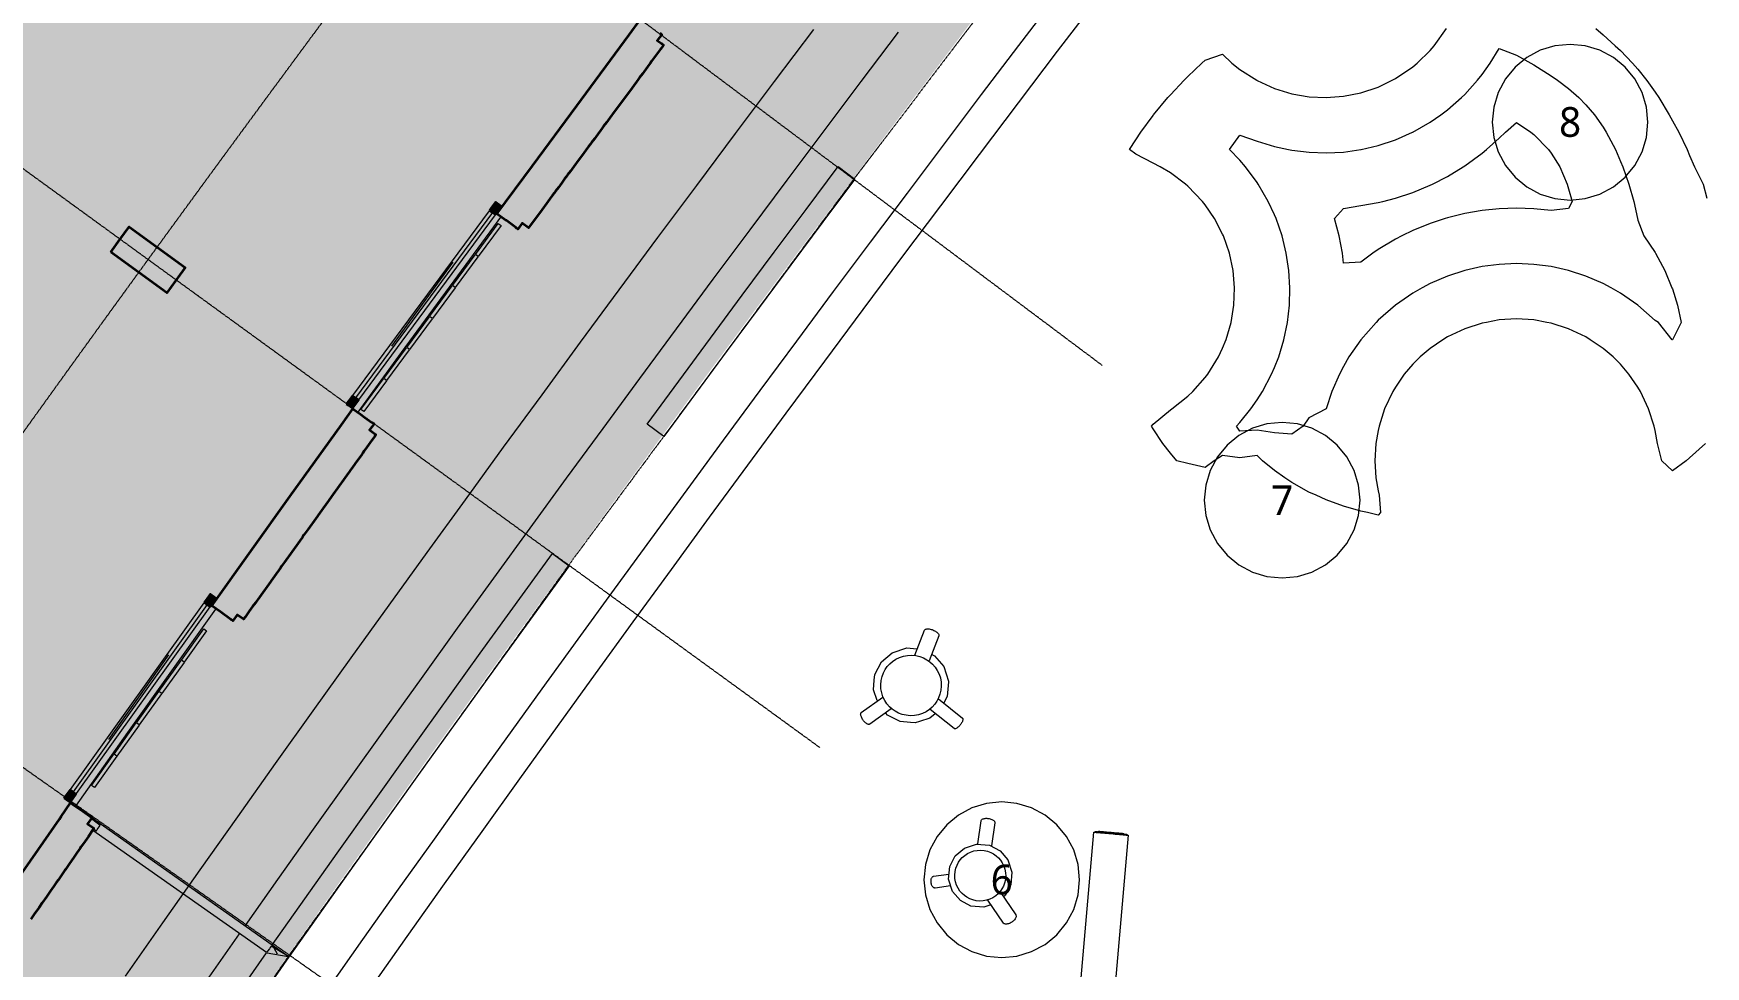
# Model space of a CAD drawing. Header units: millimetres. Extents: x -31757 to 121236, y -27283 to 63658.
# Drawn here: x 46065 to 55729, y 12778 to 18175 of the extents above; entities that cross this region are included whole.
import ezdxf

# ---------------------------------------------------------------- set-up
doc = ezdxf.new("R2010")
doc.units = ezdxf.units.MM
doc.linetypes.add('DASHDOT', pattern=[3.556, 2.54, -0.508, 0, -0.508])
doc.linetypes.add('PHANTOM', pattern=[6.35, 3.175, -0.635, 0.635, -0.635, 0.635, -0.635])
for name, color, linetype, lineweight in [('01_切断（構造・壁）', 7, 'Continuous', 35), ('03_切断（ガラス）', 5, 'Continuous', 13), ('06_部屋の色', 8, 'Continuous', 0), ('10_見えがかり', 7, 'Continuous', 13), ('11_見えがかり（家具）', 8, 'Continuous', 9), ('20_上部（屋根の外形・梁）', 8, 'PHANTOM', 9), ('30_敷地・外構', 8, 'Continuous', 9), ('40_通り芯', 1, 'DASHDOT', 9), ('41_通り芯の符号', 1, 'Continuous', 13), ('50_寸法', 3, 'Continuous', 9)]:
    doc.layers.add(name, color=color, linetype=linetype, lineweight=lineweight)
doc.styles.add('JP', font='NotoSansCJKjp-Regular.otf')

msp = doc.modelspace()

# ---------------------------------------------------------------- hatches: boundary and pattern name
at = {"layer": '01_切断（構造・壁）'}
for points in [[(49645.3, 18207.9), (49684.7, 18178.4), (49684.7, 18178.4), (49684.7, 18178.4), (49692.1, 18172.9), (49696.7, 18169.5), (49696.7, 18169.5), (49696.7, 18169.5), (49671, 18134.6), (49693.2, 18118.2), (49707.2, 18107.9), (49707.2, 18107.9), (49707.2, 18107.9), (49700.3, 18098.6), (49690.7, 18085.5), (49690.7, 18085.5), (49689.4, 18083.8), (49689.4, 18083.8), (49637.9, 18014), (49637.9, 18014), (49631, 18004.7), (49624.3, 17995.7), (49624, 17995.2), (49623.7, 17994.8), (49604.2, 17968.4), (49584.4, 17941.6), (49568.6, 17920.1), (49568.6, 17920.1), (49560, 17908.6), (49550.7, 17896), (49550.7, 17896), (49534.9, 17874.5), (49515.1, 17847.7), (49490.7, 17814.7), (49445.8, 17753.9), (49421.4, 17720.8), (49396.3, 17686.8), (49376.5, 17660), (49360.6, 17638.5), (49360.6, 17638.5), (49352.1, 17626.9), (49342.8, 17614.4), (49342.8, 17614.4), (49327, 17592.9), (49307.2, 17566.1), (49291.3, 17544.6), (49291.3, 17544.6), (49282.8, 17533.1), (49273.5, 17520.5), (49273.5, 17520.5), (49257.7, 17499), (49237.9, 17472.2), (49213.5, 17439.2), (49188.4, 17405.2), (49168.6, 17378.4), (49152.7, 17356.9), (49152.7, 17356.9), (49144.2, 17345.3), (49135.2, 17333.2), (49119.1, 17311.3), (49099.3, 17284.5), (49083.4, 17263), (49083.4, 17263), (49074.9, 17251.4), (49065.6, 17238.9), (49065.6, 17238.9), (49049.8, 17217.4), (49030, 17190.6), (49005.6, 17157.6), (48960.7, 17096.7), (48936.7, 17064.3), (48936.3, 17063.7), (48927, 17051.1), (48927, 17051.1), (48927, 17051.1), (48890.8, 17077.9), (48865, 17043), (48865, 17043), (48865, 17043), (48858.8, 17047.6), (48857.5, 17048.6), (48853, 17051.9), (48853, 17051.9), (48798.5, 17092.1), (48793.9, 17095.5), (48744.4, 17132.1), (48949, 17409.3), (49205.9, 17757.2), (49508.9, 18167.7), (49576.6, 18259.4)], [(48702.2, 17150.8), (48715.4, 17168.6), (48737.9, 17199.1), (48758.2, 17184.1), (48770, 17175.3), (48747.5, 17144.8), (48734.4, 17127), (48714.1, 17142)], [(46512.2, 16910.8), (46564.3, 16982.5), (46618.1, 17056.4), (46941.6, 16821.2), (46911, 16778.9), (46835.8, 16675.6)], [(47875.4, 16030.9), (47888.5, 16048.6), (47910.9, 16078.9), (47931.2, 16063.9), (47943.1, 16055.1), (47920.8, 16025), (47907.8, 16007.4), (47887.3, 16022.2)], [(48021.4, 15925.6), (48021.4, 15925.6), (48021.4, 15925.6), (48021.5, 15925.5), (48033.6, 15916.8), (48033.6, 15916.8), (48033.6, 15916.8), (48008.4, 15881.6), (48030.8, 15865.5), (48045, 15855.4), (48045, 15855.4), (48045, 15855.4), (48038.2, 15845.9), (48011.9, 15809.2), (47992.6, 15782.2), (47977, 15760.4), (47977, 15760.4), (47970.2, 15751), (47968.2, 15748.2), (47963.1, 15741.1), (47962.6, 15740.3), (47924.6, 15687.3), (47907, 15662.7), (47900.6, 15653.8), (47891.6, 15641.1), (47891.6, 15641.1), (47876, 15619.3), (47856.6, 15592.3), (47832.7, 15558.9), (47788.7, 15497.4), (47769.9, 15471.2), (47764.7, 15463.9), (47755.6, 15451.2), (47755.6, 15451.2), (47740.1, 15429.5), (47720.7, 15402.4), (47696.7, 15369), (47652.7, 15307.5), (47636.6, 15284.9), (47628.8, 15274.1), (47619.7, 15261.4), (47619.7, 15261.4), (47604.1, 15239.6), (47584.8, 15212.6), (47560.8, 15179.1), (47516.8, 15117.6), (47499.4, 15093.4), (47492.9, 15084.2), (47483.8, 15071.5), (47483.8, 15071.5), (47468.2, 15049.7), (47448.8, 15022.7), (47424.9, 14989.3), (47380.9, 14927.8), (47362.3, 14901.9), (47356.9, 14894.3), (47347.8, 14881.6), (47347.8, 14881.6), (47332.3, 14859.9), (47312.9, 14832.8), (47289, 14799.4), (47279.9, 14786.7), (47243.3, 14812.9), (47218, 14777.6), (47211.7, 14782.2), (47207.1, 14785.4), (47205.8, 14786.3), (47205.8, 14786.3), (47205.8, 14786.3), (47205.8, 14786.3), (47146.1, 14829.1), (47096.1, 14864.9), (47548, 15496.2), (47775.7, 15814.3), (47845, 15911.1), (47911.6, 16004.1), (47956.3, 15972.2), (47981.4, 15954.2), (48021.4, 15925.6), (48021.4, 15925.6)], [(47053.7, 14883), (47066.5, 14901), (47088.6, 14931.8), (47109.1, 14917.1), (47121.1, 14908.5), (47099.1, 14877.7), (47086.2, 14859.7), (47065.7, 14874.4)], [(46398.1, 13642.3), (46402.9, 13639), (46402.9, 13639), (46402.9, 13639), (46378.1, 13603.4), (46415.1, 13577.7), (46408.5, 13568.2), (46382.8, 13531.1), (46363.8, 13503.8), (46348.6, 13481.8), (46348.6, 13481.8), (46342, 13472.3), (46335.5, 13463), (46335.4, 13462.9), (46334.9, 13462.1), (46316.2, 13435.2), (46304.4, 13418.1), (46297.3, 13407.9), (46273.8, 13374.1), (46249.7, 13339.4), (46247.2, 13335.8), (46230.7, 13312), (46215.5, 13290.1), (46215.5, 13290.1), (46207.3, 13278.2), (46198.4, 13265.4), (46198.4, 13265.4), (46183.2, 13243.5), (46164.2, 13216.1), (46140.7, 13182.3), (46116.6, 13147.6), (46097.6, 13120.2), (46074.2, 13086.5), (46050.1, 13051.7), (46036.1, 13031.6), (46031.1, 13024.4), (46015.9, 13002.4), (46015.9, 13002.4), (46007.6, 12990.6), (45998.7, 12977.8), (45998.7, 12977.8), (45983.5, 12955.8), (45964.5, 12928.5), (45941.1, 12894.7), (45917, 12859.9), (45914.7, 12856.6), (45898, 12832.6), (45882.8, 12810.6), (45882.8, 12810.6), (45874.6, 12798.8), (45865.7, 12786), (45865.7, 12786), (45850.4, 12764), (45831.5, 12736.7), (45816.2, 12714.8), (45816.2, 12714.8), (45814, 12711.5), (45808, 12702.9), (45783.9, 12668.2), (45764.9, 12640.8), (45741.5, 12607), (45717.3, 12572.3), (45702, 12550.1), (45698.4, 12544.9), (45683.1, 12523), (45683.1, 12523), (45674.9, 12511.2), (45666, 12498.3), (45666, 12498.3), (45666, 12498.3), (45629.1, 12524), (45604.3, 12488.4), (45597.9, 12492.8), (45592, 12496.9), (45592, 12496.9), (45592, 12496.9), (45592, 12496.9), (45531.7, 12538.8), (45481.1, 12573.9), (45924.1, 13212.2), (46215.1, 13631.5), (46225.3, 13646.2), (46280.2, 13725.3), (46280.2, 13725.3), (46280.2, 13725.3), (46290.7, 13717.9), (46350.4, 13675.9), (46390.5, 13647.5)], [(46243.7, 13751.6), (46256.6, 13769.6), (46278.6, 13800.4), (46299.2, 13785.7), (46311.2, 13777.1), (46289.1, 13746.3), (46276.2, 13728.4), (46255.7, 13743.1)]]:
    msp.add_hatch(color=7, dxfattribs=at).paths.add_polyline_path(points)
at = {"layer": '06_部屋の色', "true_color": 0xd8ccb8}
msp.add_hatch(color=8, dxfattribs=at).paths.add_polyline_path([(46090.2, 13394.3), (46610.4, 14131.8), (47134.1, 14866.8), (47661.3, 15599.3), (48191.9, 16329.3), (48725.9, 17056.8), (49263.4, 17781.8), (49804.3, 18504.2), (50348.5, 19224.1), (50896.2, 19941.4), (51447.2, 20656.2), (52001.6, 21368.3), (52559.4, 22077.8), (53120.5, 22784.7), (53684.9, 23488.9), (54252.6, 24190.4), (54823.6, 24889.3), (55397.9, 25585.4), (55975.5, 26278.9), (56556.3, 26969.6), (57140.4, 27657.6), (57727.8, 28342.8), (58318.3, 29025.2), (58912.1, 29704.9), (59509, 30381.7), (60109.2, 31055.7), (60712.5, 31726.9), (61318.9, 32395.3), (61928.6, 33060.7), (62541.3, 33723.3), (63157.1, 34383), (63776.1, 35039.8), (64398.1, 35693.7), (65023.3, 36344.6), (65651.4, 36992.6), (66282.7, 37637.6), (66916.9, 38279.6), (67554.2, 38918.6), (68194.5, 39554.6), (68837.8, 40187.6), (69484, 40817.5), (70133.2, 41444.4), (70785.4, 42068.3), (71440.5, 42689), (72098.5, 43306.7), (72759.4, 43921.2), (73423.2, 44532.7), (74089.9, 45140.9), (75098.3, 44030.5), (74436.8, 43427), (73778.2, 42820.3), (73122.5, 42210.6), (72469.6, 41597.8), (71819.7, 40981.9), (71172.6, 40363), (70528.5, 39741), (69887.3, 39116), (69249.1, 38487.9), (68613.8, 37856.9), (67981.5, 37222.9), (67352.2, 36585.9), (66726, 35945.9), (66102.7, 35303), (65482.5, 34657.2), (64865.3, 34008.5), (64251.2, 33356.8), (63640.2, 32702.3), (63032.2, 32044.9), (62427.4, 31384.7), (61825.7, 30721.6), (61227.1, 30055.6), (60631.7, 29386.9), (60039.4, 28715.3), (59450.3, 28041), (58864.3, 27363.9), (58281.6, 26684.1), (57702.1, 26001.5), (57125.8, 25316.2), (56552.7, 24628.2), (55982.9, 23937.5), (55416.4, 23244.1), (54853.1, 22548), (54293.1, 21849.3), (53736.4, 21148), (53183.1, 20444), (52633, 19737.5), (52086.3, 19028.4), (51542.9, 18316.7), (51002.9, 17602.4), (50466.3, 16885.6), (49933, 16166.3), (49403.2, 15444.5), (48876.7, 14720.2), (48353.7, 13993.4), (47834.1, 13264.2), (47317.9, 12532.5), (46805.2, 11798.4), (46296, 11061.9), (45790.2, 10323), (45287.9, 9581.8), (44789.2, 8838.1), (44293.9, 8092.2), (43802.2, 7343.9), (43313.9, 6593.3), (42829.3, 5840.4), (42348.2, 5085.2), (41870.6, 4327.7), (41396.6, 3568.1), (40122.1, 4359.1), (40599.9, 5124.8), (41081.2, 5888.2), (41566.1, 6649.3), (42054.6, 7408.1), (42546.7, 8164.7), (43042.3, 8918.9), (43541.5, 9670.8), (44044.2, 10420.3), (44550.4, 11167.4), (45060.2, 11912.1), (45573.4, 12654.4)])
at = {"layer": '06_部屋の色', "true_color": 0xe9dfcf}
for points in [[(48772.1, 17111.3), (47939.9, 15984), (47911.6, 16004.6), (36859.8, 24039.7), (38643.3, 26455.5), (49576.4, 18259.6), (48744, 17132.1)], [(46308.5, 13705.3), (46279.9, 13725.5), (35111.7, 21598), (36859.8, 24039.7), (47911.6, 16004.6), (47095.8, 14865), (47124.2, 14844.7)], [(45509.6, 12554.2), (44710.7, 11403), (33399.6, 19131), (35111.7, 21598), (46279.9, 13725.5), (45480.9, 12574.1)], [(48772.1, 17111.3), (47939.9, 15984), (47911.6, 16004.6), (46726.6, 16866.1), (48404.2, 19138.3), (49576.4, 18259.6), (48744, 17132.1)], [(46308.5, 13705.3), (46279.9, 13725.5), (45082.5, 14569.6), (46726.6, 16866.1), (47911.6, 16004.6), (47095.8, 14865), (47124.2, 14844.7)], [(45509.6, 12554.2), (44710.7, 11403), (43472.2, 12249.2), (45082.5, 14569.6), (46279.9, 13725.5), (45480.9, 12574.1)]]:
    msp.add_hatch(color=8, dxfattribs=at).paths.add_polyline_path(points)
at = {"layer": '06_部屋の色', "true_color": 0xc5de9a}
msp.add_hatch(color=8, dxfattribs=at).paths.add_polyline_path([(37644.8, 22054.2), (37912.5, 22425.8), (38180.9, 22796.8), (38315, 22981.2), (38450.2, 23167.2), (38720.4, 23537), (38991.3, 23906.2), (39263.1, 24274.8), (39535.7, 24642.8), (39809.2, 25010.1), (40083.5, 25376.9), (45089.1, 21624.5), (48404.9, 19138.8), (48144.6, 18790.8), (47885.2, 18442.2), (47626.5, 18093), (47368.6, 17743.3), (47111.5, 17393), (46855.1, 17042.1), (46729.7, 16869.6), (46726.8, 16865.6), (46726.8, 16865.6), (46599.6, 16690.6), (46344.9, 16338.6), (46090.9, 15986), (45837.8, 15632.8), (45585.4, 15279), (45333.9, 14924.7), (45083.1, 14569.8), (45083.1, 14569.8), (39478.8, 18520.2), (36582.7, 20561.7), (36582.7, 20561.7), (36847, 20935.7), (37112.1, 21309.1), (37378, 21682)])

# ---------------------------------------------------------------- linework, layer by layer
at = {"layer": '01_切断（構造・壁）'}
for points in [[(49684.7, 18178.4), (49692.1, 18172.9), (49696.7, 18169.5), (49696.7, 18169.5), (49696.7, 18169.5), (49671, 18134.6), (49693.2, 18118.2), (49707.2, 18107.9), (49707.2, 18107.9), (49707.2, 18107.9), (49700.3, 18098.6), (49690.7, 18085.5), (49690.7, 18085.5), (49689.4, 18083.8), (49689.4, 18083.8), (49637.9, 18014), (49637.9, 18014), (49631, 18004.7), (49624.3, 17995.7), (49624, 17995.2), (49623.7, 17994.8), (49604.2, 17968.4), (49584.4, 17941.6), (49568.6, 17920.1), (49568.6, 17920.1), (49560, 17908.6), (49550.7, 17896), (49550.7, 17896), (49534.9, 17874.5), (49515.1, 17847.7), (49490.7, 17814.7), (49445.8, 17753.9), (49421.4, 17720.8), (49396.3, 17686.8), (49376.5, 17660), (49360.6, 17638.5), (49360.6, 17638.5), (49352.1, 17626.9), (49342.8, 17614.4), (49342.8, 17614.4), (49327, 17592.9), (49307.2, 17566.1), (49291.3, 17544.6), (49291.3, 17544.6), (49282.8, 17533.1), (49273.5, 17520.5), (49273.5, 17520.5), (49257.7, 17499), (49237.9, 17472.2), (49213.5, 17439.2), (49188.4, 17405.2), (49168.6, 17378.4), (49152.7, 17356.9), (49152.7, 17356.9), (49144.2, 17345.3), (49135.2, 17333.2), (49119.1, 17311.3), (49099.3, 17284.5), (49083.4, 17263), (49083.4, 17263), (49074.9, 17251.4), (49065.6, 17238.9), (49065.6, 17238.9), (49049.8, 17217.4), (49030, 17190.6), (49005.6, 17157.6), (48960.7, 17096.7), (48936.7, 17064.3), (48936.3, 17063.7), (48927, 17051.1), (48927, 17051.1), (48927, 17051.1), (48890.8, 17077.9), (48865, 17043), (48865, 17043), (48865, 17043), (48858.8, 17047.6), (48857.5, 17048.6), (48853, 17051.9), (48853, 17051.9), (48798.5, 17092.1), (48793.9, 17095.5), (48744.4, 17132.1), (48949, 17409.3), (49205.9, 17757.2), (49508.9, 18167.7), (49576.6, 18259.4)], [(48702.2, 17150.8), (48715.4, 17168.6), (48737.9, 17199.1), (48758.2, 17184.1), (48770, 17175.3), (48747.5, 17144.8), (48734.4, 17127), (48714.1, 17142), (48702.2, 17150.8)], [(46512.2, 16910.8), (46564.3, 16982.5), (46618.1, 17056.4), (46941.6, 16821.2), (46911, 16778.9), (46835.8, 16675.6), (46512.2, 16910.8)], [(47875.4, 16030.9), (47888.5, 16048.6), (47910.9, 16078.9), (47931.2, 16063.9), (47943.1, 16055.1), (47920.8, 16025), (47907.8, 16007.4), (47887.3, 16022.2), (47875.4, 16030.9)], [(48021.4, 15925.6), (48021.4, 15925.6), (48021.4, 15925.6), (48021.5, 15925.5), (48033.6, 15916.8), (48033.6, 15916.8), (48033.6, 15916.8), (48008.4, 15881.6), (48030.8, 15865.5), (48045, 15855.4), (48045, 15855.4), (48045, 15855.4), (48038.2, 15845.9), (48011.9, 15809.2), (47992.6, 15782.2), (47977, 15760.4), (47977, 15760.4), (47970.2, 15751), (47968.2, 15748.2), (47963.1, 15741.1), (47962.6, 15740.3), (47924.6, 15687.3), (47907, 15662.7), (47900.6, 15653.8), (47891.6, 15641.1), (47891.6, 15641.1), (47876, 15619.3), (47856.6, 15592.3), (47832.7, 15558.9), (47788.7, 15497.4), (47769.9, 15471.2), (47764.7, 15463.9), (47755.6, 15451.2), (47755.6, 15451.2), (47740.1, 15429.5), (47720.7, 15402.4), (47696.7, 15369), (47652.7, 15307.5), (47636.6, 15284.9), (47628.8, 15274.1), (47619.7, 15261.4), (47619.7, 15261.4), (47604.1, 15239.6), (47584.8, 15212.6), (47560.8, 15179.1), (47516.8, 15117.6), (47499.4, 15093.4), (47492.9, 15084.2), (47483.8, 15071.5), (47483.8, 15071.5), (47468.2, 15049.7), (47448.8, 15022.7), (47424.9, 14989.3), (47380.9, 14927.8), (47362.3, 14901.9), (47356.9, 14894.3), (47347.8, 14881.6), (47347.8, 14881.6), (47332.3, 14859.9), (47312.9, 14832.8), (47289, 14799.4), (47279.9, 14786.7), (47243.3, 14812.9), (47218, 14777.6), (47211.7, 14782.2), (47207.1, 14785.4), (47205.8, 14786.3), (47205.8, 14786.3), (47205.8, 14786.3), (47205.8, 14786.3), (47146.1, 14829.1), (47096.1, 14864.9), (47548, 15496.2), (47775.7, 15814.3), (47845, 15911.1), (47911.6, 16004.1), (47956.3, 15972.2), (47981.4, 15954.2), (48021.4, 15925.6), (48021.4, 15925.6), (48021.4, 15925.6)], [(47053.7, 14883), (47066.5, 14901), (47088.6, 14931.8), (47109.1, 14917.1), (47121.1, 14908.5), (47099.1, 14877.7), (47086.2, 14859.7), (47065.7, 14874.4), (47053.7, 14883)], [(45924.1, 13212.2), (46215.1, 13631.5), (46225.3, 13646.2), (46280.2, 13725.3), (46280.2, 13725.3), (46280.2, 13725.3), (46290.7, 13717.9), (46350.4, 13675.9), (46390.5, 13647.5), (46398.1, 13642.3)], [(46243.7, 13751.6), (46256.6, 13769.6), (46278.6, 13800.4), (46299.2, 13785.7), (46311.2, 13777.1), (46289.1, 13746.3), (46276.2, 13728.4), (46255.7, 13743.1), (46243.7, 13751.6)], [(46398.1, 13642.3), (46402.9, 13639), (46402.9, 13639), (46402.9, 13639), (46378.1, 13603.4), (46415.1, 13577.7), (46408.5, 13568.2), (46382.8, 13531.1), (46363.8, 13503.8), (46348.6, 13481.8), (46348.6, 13481.8), (46342, 13472.3), (46335.5, 13463), (46335.4, 13462.9), (46334.9, 13462.1), (46316.2, 13435.2), (46304.4, 13418.1), (46297.3, 13407.9), (46273.8, 13374.1), (46249.7, 13339.4), (46247.2, 13335.8), (46230.7, 13312), (46215.5, 13290.1), (46215.5, 13290.1), (46207.3, 13278.2), (46198.4, 13265.4), (46198.4, 13265.4), (46183.2, 13243.5), (46164.2, 13216.1), (46140.7, 13182.3), (46116.6, 13147.6), (46097.6, 13120.2), (46074.2, 13086.5), (46050.1, 13051.7)]]:
    msp.add_lwpolyline(points, dxfattribs=at)
at = {"layer": '03_切断（ガラス）'}
for points in [[(48718.3, 17138.9), (47927, 16067.1)], [(48137.1, 16367.2), (48314.3, 16609.2), (48491.5, 16851.2)], [(47069.9, 14871.4), (46295, 13788.9)], [(46500.1, 14091.6), (46674, 14336.2), (46847.8, 14580.8)]]:
    msp.add_lwpolyline(points, dxfattribs=at)
at = {"layer": '10_見えがかり'}
for points in [[(51974.1, 18388.3), (51758.4, 18104.8), (51543.2, 17821), (51328.6, 17536.7), (51114.5, 17252.1), (50901, 16967), (50688, 16681.6), (50475.5, 16395.7), (50263.6, 16109.5), (50052.2, 15822.8), (49841.3, 15535.8), (49631, 15248.4), (49421.2, 14960.5), (49212, 14672.3), (49003.3, 14383.7), (48795.1, 14094.7), (48587.5, 13805.3), (48380.4, 13515.5), (48173.9, 13225.3), (47967.9, 12934.7), (47762.5, 12643.8)], [(49781, 16466.1), (49993.6, 16753.2), (50206.8, 17040), (50420.5, 17326.3), (50634.7, 17612.3), (50849.4, 17897.8), (51064.7, 18183)], [(47912.1, 16080.5), (48701, 17149.2)], [(47941.7, 15985.1), (48191.9, 16329.3), (48725.9, 17056.8), (48767.3, 17112.7)], [(48733.2, 17125.4), (47944.2, 16056.7)], [(48619.7, 16895.9), (48752, 17075.1), (48768.1, 17063.2), (48635.8, 16884), (48619.7, 16895.9)], [(48487.4, 16716.6), (48618.5, 16894.3)], [(48634.6, 16882.4), (48503.5, 16704.8), (48487.4, 16716.6)], [(48355, 16537.4), (48486.2, 16715)], [(48502.3, 16703.2), (48371.1, 16525.5), (48355, 16537.4)], [(48222.7, 16358.2), (48353.9, 16535.8)], [(47290.5, 13015.5), (47478.1, 13281.3), (47684.8, 13572.8), (47891.9, 13863.8), (48099.7, 14154.6), (48307.9, 14444.9), (48516.7, 14734.8), (48726.1, 15024.3), (48936, 15313.5), (49146.4, 15602.2), (49357.4, 15890.6), (49569, 16178.5), (49781, 16466.1)], [(48370, 16523.9), (48238.8, 16346.3), (48222.7, 16358.2)], [(48090.4, 16179), (48221.5, 16356.6)], [(48237.6, 16344.7), (48106.5, 16167.1), (48090.4, 16179)], [(47958.1, 15999.7), (48089.2, 16177.4)], [(48105.3, 16165.5), (47974.2, 15987.9), (47958.1, 15999.7)], [(46279.8, 13802.1), (47052.5, 14881.4)], [(46310.4, 13706.5), (46610.4, 14131.8), (47119.2, 14845.9)], [(47085, 14858.1), (46312.3, 13778.8)], [(46920.4, 14550.8), (47050, 14731.9), (47066.3, 14720.3), (46936.6, 14539.1), (46920.4, 14550.8)], [(51158.5, 14579.3), (51215.4, 14723.5), (51216.5, 14725.5), (51218.4, 14727.3), (51220.9, 14728.9)], [(51220.9, 14728.9), (51224.1, 14730.1), (51228, 14730.9), (51232.5, 14731.2), (51237.4, 14731.1), (51242.6, 14730.6), (51248.1, 14729.6), (51253.5, 14728.3), (51258.8, 14726.7), (51263.8, 14724.8), (51268.7, 14722.7), (51273.7, 14720.3), (51278.6, 14717.6), (51283.2, 14714.6), (51287.4, 14711.4), (51291, 14708.1), (51294.1, 14704.8), (51296.4, 14701.6), (51297.9, 14698.5), (51298.7, 14695.6), (51298.8, 14693.1), (51298.3, 14690.8), (51241.4, 14546.7)], [(50966.2, 14540), (51028.3, 14593.4), (51112.5, 14621.1), (51170.8, 14615.8)], [(46790.7, 14369.6), (46919.2, 14549.1)], [(46935.5, 14537.5), (46806.9, 14358), (46790.7, 14369.6)], [(50940.9, 14316), (50920.1, 14379.2), (50925.1, 14433.7), (50928.2, 14467.5), (50966.2, 14540)], [(50988.2, 14495.6), (51000.3, 14512.9), (51014.4, 14528.6), (51031, 14543), (51050, 14555.7), (51071.1, 14566), (51093.7, 14573.5), (51117.4, 14577.8), (51141.5, 14578.9), (51165.3, 14576.7), (51188.1, 14571.4), (51209.5, 14563.4), (51228.9, 14553), (51246.2, 14540.9), (51261.9, 14526.8), (51276.3, 14510.2), (51288.9, 14491.2), (51299.2, 14470.1), (51306.7, 14447.5), (51311.1, 14423.8), (51312.2, 14399.7), (51310, 14375.9), (51304.7, 14353.1), (51296.6, 14331.7), (51286.3, 14312.3), (51274.2, 14295), (51260.1, 14279.3), (51243.5, 14264.9), (51224.5, 14252.3), (51203.4, 14242), (51180.8, 14234.5), (51157.1, 14230.1), (51133, 14229), (51109.2, 14231.2), (51086.4, 14236.5), (51065, 14244.6), (51045.6, 14254.9), (51028.3, 14267), (51012.6, 14281.1), (50998.2, 14297.7), (50985.5, 14316.7), (50975.2, 14337.8), (50967.7, 14360.4), (50963.4, 14384.2), (50962.3, 14408.2), (50964.5, 14432), (50969.8, 14454.8), (50977.8, 14476.2), (50988.2, 14495.6)], [(51257.9, 14583), (51273.3, 14575), (51326.7, 14512.9), (51354.3, 14428.7), (51353.9, 14423.9), (51346.3, 14340.4), (51327, 14303.6)], [(46661, 14188.5), (46789.5, 14368)], [(46805.8, 14356.4), (46677.3, 14176.8), (46661, 14188.5)], [(50848.4, 14246.4), (50850, 14247.9), (50973.4, 14337.1)], [(51295.9, 14326.1), (51434.9, 14214.5), (51436.1, 14213.2), (51436.9, 14211.4), (51437.3, 14209.1), (51437.2, 14206.3), (51436.6, 14203), (51435.6, 14199.4), (51434.1, 14195.5), (51432.1, 14191.4), (51429.8, 14187.2), (51427.2, 14183.1), (51424.5, 14179.2), (51421.7, 14175.5), (51418.7, 14171.9), (51415.4, 14168.4), (51412, 14165), (51408.4, 14161.9), (51404.8, 14159.1), (51401.3, 14156.7), (51398, 14154.9), (51394.9, 14153.7), (51392.2, 14153), (51389.9, 14152.9), (51388, 14153.3), (51386.5, 14154.1), (51247.5, 14265.8)], [(51022.6, 14269.4), (50899, 14180.1), (50897.1, 14179.1), (50894.8, 14178.6), (50892.1, 14178.7), (50889, 14179.4), (50885.5, 14180.8), (50881.9, 14182.8), (50878, 14185.4), (50874.2, 14188.5), (50870.4, 14192), (50866.8, 14195.8), (50863.4, 14199.8), (50860.4, 14203.8), (50857.5, 14207.9), (50854.8, 14212.4), (50852.3, 14217), (50850.2, 14221.7), (50848.4, 14226.3), (50847.2, 14230.7), (50846.4, 14234.9), (50846.2, 14238.6), (50846.5, 14241.8), (50847.3, 14244.4), (50848.4, 14246.4)], [(51276.1, 14240.3), (51246.2, 14214.6), (51186.9, 14195.1), (51162, 14186.9), (51134.1, 14189.4), (51073.7, 14194.9), (51001.2, 14233), (50991.4, 14244.4)], [(46531.3, 14007.3), (46659.8, 14186.9)], [(46676.1, 14175.2), (46547.6, 13995.7), (46531.3, 14007.3)], [(46401.6, 13826.2), (46530.1, 14005.7)], [(46546.4, 13994.1), (46417.9, 13814.5), (46401.6, 13826.2)], [(51523.4, 13488.1), (51542.5, 13621.4), (51543.2, 13623.6), (51544.4, 13625.9), (51546.3, 13628), (51548.9, 13630), (51552.2, 13631.7), (51556.1, 13633.2), (51560.4, 13634.3), (51565.1, 13635.1), (51570.1, 13635.5), (51575.1, 13635.6), (51580, 13635.3), (51584.8, 13634.8), (51589.5, 13634), (51594.4, 13632.8), (51599.2, 13631.3), (51603.8, 13629.6), (51608.1, 13627.5), (51611.9, 13625.2), (51615.2, 13622.7), (51617.9, 13620.1), (51619.8, 13617.4), (51621.1, 13614.8), (51621.6, 13612.3), (51621.6, 13610), (51602.3, 13476.1)], [(52081.3, 12270.1), (52193.8, 13555.2), (52194.5, 13555.1), (52196.8, 13555), (52200.8, 13554.7), (52206.5, 13554.2)], [(52201.9, 13556.6), (52202.2, 13559.4), (52202.9, 13559.4), (52205, 13559.3)], [(52205, 13559.3), (52208.6, 13559), (52213.9, 13558.6), (52220.8, 13558), (52229.1, 13557.3), (52238.6, 13556.5), (52249, 13555.6), (52260.1, 13554.7), (52271.5, 13553.7), (52282.8, 13552.7), (52293.9, 13551.7), (52304.9, 13550.8), (52316.2, 13549.8), (52327.6, 13548.8), (52338.7, 13547.8), (52349.2, 13546.8), (52358.7, 13546), (52367, 13545.2), (52373.8, 13544.6), (52379.1, 13544.1), (52382.7, 13543.7), (52384.8, 13543.5), (52385.5, 13543.4), (52385.2, 13540.5)], [(52206.5, 13554.2), (52214, 13553.6), (52223, 13552.8), (52233.3, 13552), (52244.7, 13551), (52256.8, 13550), (52269.1, 13548.9), (52281.4, 13547.8), (52293.4, 13546.8), (52305.4, 13545.7), (52317.8, 13544.6), (52330.1, 13543.5), (52342.2, 13542.5), (52353.5, 13541.4), (52363.9, 13540.5), (52372.9, 13539.7), (52380.3, 13539), (52386, 13538.5), (52390, 13538.1), (52392.3, 13537.8), (52393, 13537.7), (52280.5, 12252.6)], [(52221.5, 13559.8), (52221.5, 13560.8), (52223.2, 13560.7), (52226.1, 13560.5), (52230.4, 13560.1), (52235.8, 13559.7), (52242.4, 13559.1), (52250, 13558.5), (52258.4, 13557.8), (52267.2, 13557), (52276.3, 13556.2), (52285.3, 13555.4), (52294.1, 13554.7), (52302.9, 13553.9), (52312, 13553.1), (52321, 13552.3), (52329.9, 13551.5), (52338.2, 13550.7), (52345.8, 13550.1), (52352.4, 13549.5), (52357.9, 13548.9), (52362.1, 13548.6), (52365, 13548.3), (52366.7, 13548.1), (52366.6, 13547.1)], [(51598.3, 13134.4), (51558, 13121.1), (51483.7, 13127.9), (51422.6, 13159.9), (51377.7, 13212.2), (51354.4, 13283.1), (51361.1, 13357.4), (51393.2, 13418.5), (51445.5, 13463.4)], [(51411.8, 13381), (51422, 13395.6), (51433.8, 13408.8), (51447.8, 13420.9), (51463.8, 13431.5), (51481.5, 13440.2), (51500.6, 13446.5), (51520.5, 13450.2), (51540.8, 13451.1), (51560.8, 13449.2), (51580, 13444.8), (51597.9, 13438), (51614.3, 13429.3), (51628.8, 13419.1), (51642, 13407.3), (51654.2, 13393.3), (51664.8, 13377.3), (51673.4, 13359.6), (51679.8, 13340.5), (51683.4, 13320.6), (51684.3, 13300.3), (51682.5, 13280.4), (51678, 13261.1), (51671.3, 13243.2), (51662.6, 13226.8), (51652.4, 13212.3), (51640.5, 13199.1), (51626.5, 13187), (51610.6, 13176.3), (51592.9, 13167.7), (51573.8, 13161.4), (51553.8, 13157.7), (51533.6, 13156.8), (51513.6, 13158.6), (51494.4, 13163.1), (51476.4, 13169.9), (51460.1, 13178.5), (51445.5, 13188.7), (51432.3, 13200.6), (51420.2, 13214.6), (51409.6, 13230.6), (51400.9, 13248.3), (51394.6, 13267.3), (51390.9, 13287.3), (51390, 13307.5), (51391.9, 13327.5), (51396.3, 13346.7), (51403.1, 13364.7), (51411.8, 13381)], [(51445.5, 13463.4), (51516.4, 13486.8), (51590.7, 13480), (51590.7, 13480), (51651.7, 13447.9), (51696.7, 13395.7), (51696.7, 13395.7), (51720, 13324.8), (51713.2, 13250.4), (51681.2, 13189.4), (51673.4, 13182.7)], [(51256.5, 13251.3), (51255.1, 13255.5), (51254.1, 13259.6), (51253.4, 13263.7), (51252.9, 13267.8), (51252.8, 13272.1), (51252.9, 13276.4), (51253.4, 13280.7), (51254.2, 13284.8), (51255.4, 13288.6), (51256.9, 13291.9), (51258.6, 13294.8), (51260.6, 13297), (51262.7, 13298.7), (51264.9, 13299.8), (51267.1, 13300.4), (51355.1, 13312.9)], [(51364.9, 13244.7), (51276.7, 13232.2), (51274.5, 13232.2), (51272.1, 13232.6), (51269.6, 13233.7), (51267.1, 13235.3), (51264.6, 13237.6), (51262.2, 13240.4), (51260, 13243.7), (51258.1, 13247.4), (51256.5, 13251.3)], [(51652.7, 13209.6), (51742.5, 13077.2), (51743.8, 13074.8), (51744.5, 13072), (51744.6, 13068.8), (51744, 13065.2), (51742.8, 13061.4), (51740.9, 13057.3), (51738.4, 13053.2), (51735.3, 13049.1), (51731.7, 13045.2), (51727.8, 13041.5), (51723.7, 13038.1), (51719.6, 13035.1), (51715.2, 13032.3), (51710.6, 13029.8), (51705.7, 13027.5), (51700.8, 13025.7), (51695.8, 13024.3), (51691, 13023.5), (51686.6, 13023.2), (51682.5, 13023.5), (51679, 13024.3), (51676.1, 13025.6), (51673.7, 13027.3), (51672, 13029.3), (51582, 13162)], [(42603.5, 5694.3), (42848.1, 6411.3), (43072.1, 6772.4), (43266.5, 7072.2), (43461.5, 7371.6), (43657, 7670.6), (43853.1, 7969.3), (44049.8, 8267.6), (44247, 8565.5), (44444.8, 8863.1), (44643.1, 9160.3), (44842, 9457.1), (45041.5, 9753.5), (45241.5, 10049.6), (45442.1, 10345.3), (45643.2, 10640.6), (45844.9, 10935.5), (46047.1, 11230.1), (46249.9, 11524.3), (46453.2, 11818), (46657.1, 12111.5), (46861.5, 12404.5), (47066.5, 12697.1), (47256.1, 12966.7)]]:
    msp.add_lwpolyline(points, dxfattribs=at)
at = {"layer": '11_見えがかり（家具）'}
for points in [[(49794.7, 16164.1), (49978.3, 16412.8), (50162.3, 16661.2), (50346.7, 16909.3), (50531.6, 17157.1), (50716.8, 17404.6), (50812.8, 17332.6), (50627.7, 17085.3), (50443, 16837.6), (50258.7, 16589.7), (50074.8, 16341.5), (49891.3, 16092.9), (49708.2, 15844.1), (49611.5, 15915.1), (49794.7, 16164.1)], [(47446, 12905.9), (47819.8, 13434.2), (48232.5, 14013.2), (48647.4, 14590.6), (49064.4, 15166.4)], [(49064.4, 15166.4), (49161.4, 15095.8), (48744.7, 14520.4), (48330.1, 13943.3), (47917.7, 13364.7), (47544.1, 12836.8)], [(46414.1, 13572.8), (46429, 13563.3), (46434.4, 13570.9), (46439.8, 13578.5), (46445.2, 13586.1), (46450.5, 13593.8), (46400.6, 13632.3)], [(46404.4, 13637.7), (47543, 12835.1), (47439.6, 12896.7), (47434.2, 12889.1), (47428.9, 12881.5), (47418.2, 12866.4), (47413.1, 12858.6), (46409.3, 13565.8)], [(47541.8, 12833.5), (46167.2, 10856.9), (46068.3, 10924.8), (47412, 12856.9)], [(47415.3, 12858.2), (47537.4, 12836.1)], [(47476.6, 12849.1), (47456.3, 12884.4)]]:
    msp.add_lwpolyline(points, dxfattribs=at)
at = {"layer": '20_上部（屋根の外形・梁）'}
msp.add_lwpolyline([(59547, 28144.1), (57736.8, 26034.3), (57736.5, 26034), (55957.3, 23897.9), (55957, 23897.5), (54209.3, 21735.7), (54209.1, 21735.4), (52493.2, 19548.2), (52492.9, 19547.8), (50809.2, 17335.7), (50809, 17335.4), (49157.8, 15098.8), (49157.6, 15098.5), (47539.3, 12838.1), (47539.1, 12837.7), (45954.1, 10553.9)], dxfattribs=at)
at = {"layer": '30_敷地・外構'}
for points in [[(55729.4, 15803.7), (55637.3, 15719.5), (55617.6, 15703.7), (55537.3, 15645.3), (55477, 15703.7), (55451.5, 15803.7), (55437.3, 15878.6), (55432.5, 15903.7), (55400.3, 16003.7), (55353, 16103.7), (55337.3, 16129.2), (55286.5, 16203.7), (55237.3, 16261.5), (55195.1, 16303.7), (55137.4, 16352.9), (55062.9, 16403.7), (55037.4, 16419.4), (54937.4, 16466.7), (54837.4, 16499), (54812.2, 16503.8), (54737.4, 16517.6), (54637.4, 16523.8), (54537.4, 16517.6), (54462.5, 16503.8), (54437.4, 16499), (54337.4, 16466.7), (54237.4, 16419.4), (54211.8, 16403.8), (54137.4, 16353), (54079.6, 16303.8), (54037.3, 16261.5), (53988.1, 16203.8), (53937.3, 16129.3), (53921.7, 16103.8), (53874.4, 16003.8), (53842.1, 15903.8), (53837.3, 15878.7), (53823.5, 15803.8), (53817.3, 15703.8), (53823.4, 15603.8), (53837.3, 15528.9), (53842.1, 15503.8), (53851.3, 15403.8), (53837.3, 15389.5), (53776, 15403.8), (53737.3, 15412.7), (53637.3, 15441.3), (53537.3, 15477.6), (53478.2, 15503.8), (53437.3, 15522.6), (53337.3, 15577.9), (53297.9, 15603.8), (53237.3, 15646.7), (53169, 15703.9), (53137.3, 15733), (53037.3, 15719.5), (52937.3, 15733.1), (52888.8, 15703.9), (52837.3, 15665.4), (52737.3, 15687), (52672.9, 15703.9), (52637.3, 15747.1), (52593.1, 15803.9), (52537.3, 15887.2), (52526.3, 15903.9), (52537.3, 15915.2), (52637.3, 15998.2), (52645.1, 16003.9), (52737.3, 16076.4), (52766.1, 16103.9), (52837.3, 16184.9), (52851.9, 16203.9), (52913.7, 16303.9), (52937.4, 16355.5), (52958, 16403.9), (52987.3, 16503.9), (53003.4, 16603.9), (53007.1, 16703.9), (52998.5, 16803.9), (52977.2, 16903.9), (52942.3, 17003.9), (52937.4, 17014.2), (52891.2, 17103.9), (52837.4, 17182.7), (52821, 17203.9), (52737.4, 17291.6), (52723.4, 17303.9), (52637.4, 17368.9), (52577.5, 17403.9), (52537.4, 17425.2), (52437.4, 17477.6), (52400.8, 17503.9), (52437.4, 17560.4), (52465.2, 17603.9), (52537.4, 17701), (52539.6, 17703.9), (52622.4, 17803.9), (52637.4, 17820.3), (52715.3, 17903.9), (52737.4, 17925.9), (52818.6, 18003.9), (52837.4, 18021.1), (52937.4, 18055.5), (52992.1, 18003.9), (53037.4, 17967), (53135.2, 17903.9), (53137.4, 17902.6), (53237.4, 17857), (53337.4, 17826.2), (53437.4, 17808.8), (53537.4, 17803.9), (53637.4, 17811.2), (53737.4, 17831.3), (53837.4, 17864.9), (53918.3, 17903.8), (53937.4, 17913.8), (54037.4, 17982.2), (54063.1, 18003.8), (54137.4, 18076.8), (54160.9, 18103.8), (54231.6, 18203.8)], [(55094.3, 18203.7), (55137.5, 18167.8), (55207.6, 18103.7), (55237.4, 18075.6), (55306.4, 18003.7), (55337.4, 17967.9), (55389.4, 17903.7), (55437.4, 17835.4), (55459.1, 17803.7), (55519.1, 17703.7), (55537.4, 17669.4), (55574, 17603.7), (55622.5, 17503.7), (55637.4, 17468.2), (55666.3, 17403.7), (55714.9, 17303.7), (55737.4, 17222.7)], [(55566.6, 16603.7), (55588.4, 16503.7), (55538, 16403.7), (55537.4, 16403.4), (55537.1, 16403.7), (55456.5, 16503.7), (55437.4, 16515.6), (55337.4, 16603.5), (55337.1, 16603.7), (55237.4, 16672.8), (55183, 16703.7), (55137.4, 16728.1), (55037.4, 16771.1), (54937.4, 16803.6), (54936.6, 16803.8), (54837.4, 16826.1), (54737.4, 16839.4), (54637.4, 16843.8), (54537.4, 16839.4), (54437.4, 16826.1), (54338.2, 16803.8), (54337.4, 16803.6), (54237.4, 16771.2), (54137.4, 16728.1), (54091.8, 16703.8), (54037.4, 16672.8), (53937.7, 16603.8), (53937.4, 16603.6), (53837.4, 16515.7), (53825.5, 16503.8), (53737.6, 16403.8), (53737.4, 16403.5), (53668.3, 16303.8), (53637.3, 16249.4), (53613, 16203.8), (53569.9, 16103.8), (53537.5, 16003.8), (53537.3, 16003.4), (53437.3, 15952.6), (53402.8, 15903.8), (53337.3, 15856.8), (53237.3, 15864.4), (53137.3, 15880.3), (53037.3, 15874.7), (53018.3, 15903.9), (53037.3, 15924.8), (53101.9, 16003.9), (53137.3, 16055.1), (53168.5, 16103.9), (53221.2, 16203.8), (53237.3, 16242.2), (53262.1, 16303.8), (53292.4, 16403.8), (53313, 16503.8), (53324.6, 16603.8), (53327.2, 16703.8), (53321, 16803.8), (53305.9, 16903.8), (53281.5, 17003.8), (53247.2, 17103.8), (53237.4, 17126.2), (53201.7, 17203.8), (53144, 17303.9), (53137.4, 17313.5), (53070.8, 17403.9), (53037.4, 17442.7), (52978.6, 17503.9), (53037.4, 17586.9), (53137.4, 17552.8), (53237.4, 17521.4), (53318.3, 17503.8), (53337.4, 17499.8), (53437.4, 17487.4), (53537.4, 17483.9), (53637.4, 17489.1), (53737.4, 17503.3), (53739.5, 17503.8), (53837.4, 17526.8), (53937.4, 17560.2), (54036.5, 17603.8), (54037.4, 17604.2), (54137.4, 17661.1), (54199.5, 17703.8), (54237.4, 17732.3), (54318.9, 17803.8), (54337.4, 17822.1), (54410.8, 17903.8), (54437.4, 17938.2), (54483.7, 18003.8), (54537.4, 18087.2), (54637.4, 18048.6), (54719.9, 18003.8), (54737.4, 17994.2), (54837.4, 17930.5), (54874, 17903.8), (54937.4, 17855.7), (54996.1, 17803.8), (55037.4, 17761.7), (55087, 17703.7), (55137.4, 17632.2), (55155.8, 17603.7), (55207.9, 17503.7), (55237.4, 17434.8), (55250.9, 17403.7), (55286.8, 17303.7), (55314.9, 17203.7), (55335.3, 17103.7), (55337.4, 17095.5), (55372.5, 17003.7), (55437.4, 16908), (55440.1, 16903.7), (55493.2, 16803.7), (55535.3, 16703.7), (55537.4, 16697.3), (55566.6, 16603.7)], [(54958.3, 17203.8), (54937.4, 17163.4), (54837.4, 17150), (54737.4, 17160.3), (54637.4, 17163.8), (54537.4, 17160.3), (54437.4, 17150), (54337.4, 17132.6), (54237.4, 17107.9), (54224.4, 17103.8), (54137.4, 17075.4), (54037.4, 17034.7), (53974.3, 17003.8), (53937.4, 16984.9), (53837.4, 16924.9), (53806.6, 16903.8), (53737.4, 16853), (53637.4, 16847.2), (53630.7, 16903.8), (53611.9, 17003.8), (53585.6, 17103.8), (53637.4, 17161.9), (53737.4, 17179), (53837.4, 17197.1), (53864.1, 17203.8), (53937.4, 17222.6), (54037.4, 17255.9), (54137.4, 17297.4), (54150.5, 17303.8), (54237.4, 17348.3), (54329.1, 17403.8), (54337.4, 17409.2), (54437.4, 17482.3), (54463.4, 17503.8), (54537.4, 17570), (54572.4, 17603.8), (54637.4, 17659.8), (54720.4, 17603.8), (54737.4, 17590.1), (54821.5, 17503.8), (54837.4, 17482.2), (54886.5, 17403.8), (54929.1, 17303.8), (54937.4, 17275.8), (54958.3, 17203.8)]]:
    msp.add_lwpolyline(points, dxfattribs=at)
at = {"layer": '40_通り芯'}
for points in [[(52242.2, 16255.1), (36719.2, 27891.1)], [(50610.2, 14044.6), (34919, 25452.7)], [(49010.7, 11810.4), (33154.6, 22988.3)], [(45967.4, 15813.8), (46244.4, 16199.3), (46522.4, 16584.1), (46801.3, 16968.2), (47081.2, 17351.6), (47362, 17734.3), (47643.7, 18116.4), (47926.4, 18497.7)]]:
    msp.add_lwpolyline(points, dxfattribs=at)
at = {"layer": '41_通り芯の符号'}
for points in [[(55396.4, 17661.6), (55387.7, 17749.3), (55362.1, 17833.8), (55320.5, 17911.6), (55264.5, 17979.8), (55196.4, 18035.7), (55118.6, 18077.3), (55034.1, 18102.9), (54946.4, 18111.6), (54858.6, 18102.9), (54774.1, 18077.3), (54696.3, 18035.7), (54628.2, 17979.8), (54572.2, 17911.6), (54530.6, 17833.8), (54505, 17749.3), (54496.4, 17661.6), (54505, 17573.8), (54530.6, 17489.3), (54572.2, 17411.5), (54628.2, 17343.4), (54696.3, 17287.4), (54774.1, 17245.8), (54858.6, 17220.2), (54946.4, 17211.6), (55034.1, 17220.2), (55118.6, 17245.8), (55196.4, 17287.4), (55264.5, 17343.4), (55320.5, 17411.5), (55362.1, 17489.3), (55387.7, 17573.8), (55396.4, 17661.6)], [(53732.4, 15475.4), (53723.7, 15563.2), (53698.1, 15647.6), (53656.5, 15725.4), (53600.6, 15793.6), (53532.4, 15849.5), (53454.6, 15891.1), (53370.1, 15916.7), (53282.4, 15925.4), (53194.6, 15916.7), (53110.2, 15891.1), (53032.4, 15849.5), (52964.2, 15793.6), (52908.2, 15725.4), (52866.6, 15647.6), (52841, 15563.2), (52832.4, 15475.4), (52841, 15387.6), (52866.6, 15303.2), (52908.2, 15225.4), (52964.2, 15157.2), (53032.4, 15101.2), (53110.2, 15059.6), (53194.6, 15034), (53282.4, 15025.4), (53370.1, 15034), (53454.6, 15059.6), (53532.4, 15101.2), (53600.6, 15157.2), (53656.5, 15225.4), (53698.1, 15303.2), (53723.7, 15387.6), (53732.4, 15475.4)], [(52111.7, 13280.1), (52103, 13367.9), (52077.4, 13452.3), (52035.8, 13530.1), (51979.9, 13598.3), (51911.7, 13654.3), (51833.9, 13695.8), (51749.5, 13721.5), (51661.7, 13730.1), (51573.9, 13721.5), (51489.5, 13695.8), (51411.7, 13654.3), (51343.5, 13598.3), (51287.5, 13530.1), (51245.9, 13452.3), (51220.3, 13367.9), (51211.7, 13280.1), (51220.3, 13192.3), (51245.9, 13107.9), (51287.5, 13030.1), (51343.5, 12961.9), (51411.7, 12905.9), (51489.5, 12864.4), (51573.9, 12838.7), (51661.7, 12830.1), (51749.5, 12838.7), (51833.9, 12864.4), (51911.7, 12905.9), (51979.9, 12961.9), (52035.8, 13030.1), (52077.4, 13107.9), (52103, 13192.3), (52111.7, 13280.1)]]:
    msp.add_lwpolyline(points, dxfattribs=at)
at = {"layer": '50_寸法'}
for points in [[(48009.3, 12646.1), (48225, 12951.2), (48441.4, 13255.8), (48658.4, 13560.1), (48876, 13863.9), (49094.2, 14167.3), (49313, 14470.2), (49532.3, 14772.7), (49752.3, 15074.8), (49972.9, 15376.5), (50194, 15677.7), (50415.8, 15978.4), (50638.2, 16278.8), (50861.1, 16578.7), (51084.6, 16878.2), (51308.7, 17177.2), (51533.5, 17475.7), (51758.8, 17773.9), (51984.7, 18071.6), (52211.1, 18368.8)], [(46596.4, 12722.7), (46812.3, 13030.6), (47028.9, 13338), (47246, 13645), (47463.8, 13951.6), (47682.1, 14257.8), (47901.1, 14563.5), (48120.6, 14868.8), (48340.8, 15173.7), (48561.6, 15478.1), (48782.9, 15782.1), (49004.9, 16085.7), (49227.5, 16388.8), (49450.6, 16691.5), (49674.4, 16993.8), (49898.8, 17295.6), (50123.7, 17596.9), (50349.2, 17897.8), (50575.4, 18198.3)]]:
    msp.add_lwpolyline(points, dxfattribs=at)

# ---------------------------------------------------------------- texts
at = {"layer": '41_通り芯の符号', "char_height": 172, "attachment_point": 5, "style": 'JP'}
for s, insert in [('8', (54946.4, 17661.6)), ('7', (53282.4, 15475.4)), ('6', (51661.7, 13280.1))]:
    msp.add_mtext(s, dxfattribs=dict(at, insert=insert))

doc.saveas('drawing.dxf')
